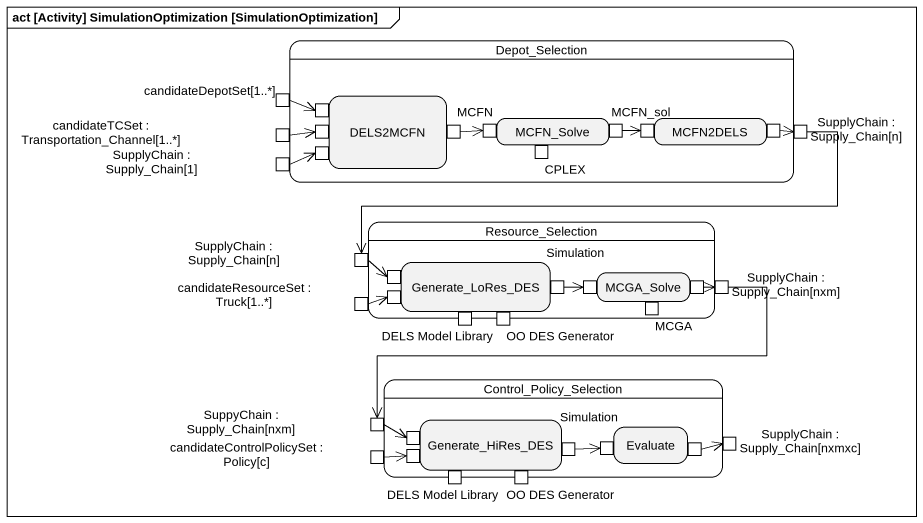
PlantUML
@startuml
mainframe act [Activity] SimulationOptimization [SimulationOptimization]
hide empty description
state Depot_Selection {
  state "candidateDepotSet[1..*]" as candidateDepotSet_1 <<outputPin>>
  state DELS2MCFN {
    state pin1 <<inputPin>>
    state pin2 <<inputPin>>
    state pin3 <<inputPin>>
    state MCFN <<outputPin>>
  }
  state "candidateTCSet : Transportation_Channel[1..*]" as candidateTCSet <<outputPin>>
  state "SupplyChain : Supply_Chain[1]" as SupplyChain_Supply_Chain_1 <<outputPin>>
  state MCFN_Solve {
    state pin4 <<inputPin>>
    state CPLEX <<inputPin>>
    state pin5 <<outputPin>>
  }
  state MCFN2DELS {
    state MCFN_sol <<inputPin>>
    state pin6 <<outputPin>>
  }
  state "SupplyChain : Supply_Chain[n]" as SupplyChain_Supply_Chain_n <<outputPin>>
}
state Resource_Selection {
  state "SupplyChain : Supply_Chain[n]" as SupplyChain_Supply_Chain_n_2 <<inputPin>>
  state Generate_LoRes_DES {
    state pin7 <<inputPin>>
    state pin8 <<inputPin>>
    state "DELS Model Library" as DELS_Model_Library <<inputPin>>
    state "OO DES Generator" as OO_DES_Generator <<inputPin>>
    state pin9 <<outputPin>>
  }
  state "candidateResourceSet : Truck[1..*]" as candidateResourceSet_Truck_1 <<outputPin>>
  state MCGA_Solve {
    state pin10 <<inputPin>>
    state MCGA <<inputPin>>
    state pin11 <<outputPin>>
  }
  state "SupplyChain : Supply_Chain[nxm]" as SupplyChain_Supply_Chain_nxm <<outputPin>>
}
state Control_Policy_Selection {
  state "SuppyChain : Supply_Chain[nxm]" as SuppyChain_Supply_Chain_nxm <<inputPin>>
  state "candidateControlPolicySet : Policy[c]" as candidateControlPolicySet <<outputPin>>
  state Generate_HiRes_DES {
    state pin12 <<inputPin>>
    state pin13 <<inputPin>>
    state pin14 <<outputPin>>
    state "DELS Model Library" as DELS_Model_Library_2 <<inputPin>>
    state "OO DES Generator" as OO_DES_Generator_2 <<inputPin>>
  }
  state Evaluate {
    state pin15 <<inputPin>>
    state pin16 <<outputPin>>
  }
  state "SupplyChain : Supply_Chain[nxmxc]" as SupplyChain_Supply_Chain <<outputPin>>
}
candidateDepotSet_1 -right-> pin1
candidateTCSet -right-> pin2
SupplyChain_Supply_Chain_1 -right-> pin3
MCFN -right-> pin4
pin5 -right-> MCFN_sol
pin6 -right-> SupplyChain_Supply_Chain_n
SupplyChain_Supply_Chain_n -left-> SupplyChain_Supply_Chain_n_2
SupplyChain_Supply_Chain_n_2 -right-> pin7
candidateResourceSet_Truck_1 -right-> pin8
pin9 -right-> pin10 : Simulation
pin11 -right-> SupplyChain_Supply_Chain_nxm
SupplyChain_Supply_Chain_nxm -left-> SuppyChain_Supply_Chain_nxm
SuppyChain_Supply_Chain_nxm -right-> pin12
candidateControlPolicySet -right-> pin13
pin14 -right-> pin15 : Simulation
pin16 -right-> SupplyChain_Supply_Chain
@enduml
